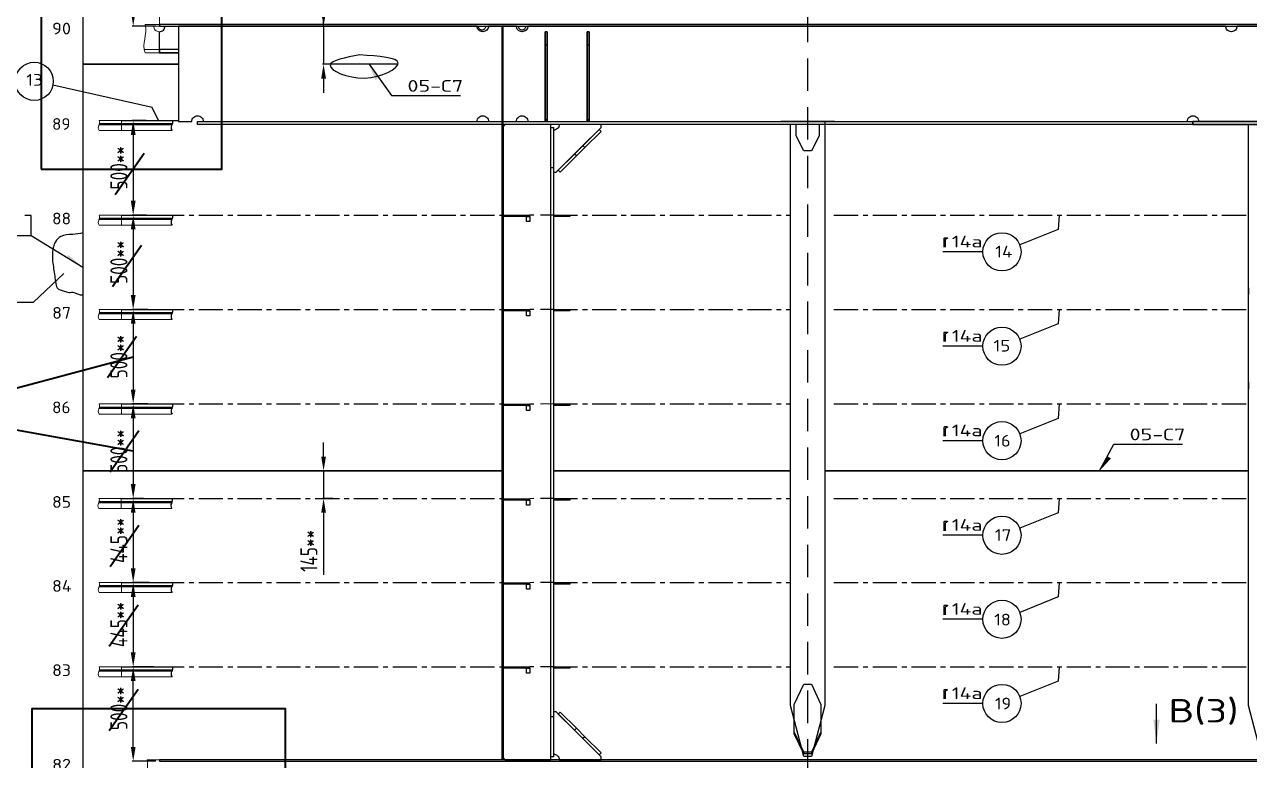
# Model space of a CAD drawing. Header units: millimetres. Extents: x -438477 to 631584, y 118817 to 676146.
# Drawn here: x 157070 to 163486, y 339631 to 343485 of the extents above; entities that cross this region are included whole.
import ezdxf
from ezdxf.enums import TextEntityAlignment as Align

# ---------------------------------------------------------------- set-up
doc = ezdxf.new("R2010")
doc.units = ezdxf.units.MM
for name, pattern in [('AVEVASOLID', [7.5, 7.5]), ('CENTERX2', [20.32, 12.7, -2.54, 2.54, -2.54]), ('DASHED', [2.546053, 1.697368, -0.848684])]:
    doc.linetypes.add(name, pattern=pattern)
doc.layers.get('Defpoints').update_dxf_attribs({"linetype": 'CONTINUOUS'})
for name, color, linetype in [('-1203', 7, 'CONTINUOUS'), ('20_1', 1, 'CONTINUOUS'), ('20_POZ', 4, 'CONTINUOUS'), ('20_TEXT', 1, 'CONTINUOUS')]:
    doc.layers.add(name, color=color, linetype=linetype)
doc.styles.add('SIMPLEX', font='simplex.shx', dxfattribs={"width": 0.7})
doc.linetypes.add('Шов_Монтажный', pattern='A,0.75,-0.0001,["/",Standard,S=1,R=0,X=0,Y=-0.5],0.75', length=1.5001)
doc.dimstyles.new('Lineyny', dxfattribs={"dimscale": 30, "dimtxt": 3, "dimasz": 2.5, "dimexe": 0.18, "dimexo": 0.625, "dimgap": 1, "dimtad": 1, "dimdec": 0, "dimlfac": -1, "dimzin": 0, "dimtxsty": 'SIMPLEX', "dimcen": 0, "dimdle": 0.38, "dimclrd": 2, "dimclre": 2, "dimclrt": 2, "dimadec": 0, "dimazin": 0, "dimtfac": 1, "dimtdec": 0, "dimtmove": 0, "dimatfit": 0, "dimfxl": 1, "dimtolj": 1, "dimtzin": 0, "dimlwd": -1, "dimarcsym": 0})

# ---------------------------------------------------------------- blocks, each defined once
blk = doc.blocks.new('*D6')
at = {"layer": '20_1', "color": 2, "lineweight": -2, "ltscale": 30, "transparency": 16777216}
for p, q in [((157357.6, 347028.2), (156027, 347028.2)), ((157357.6, 336727.2), (156027, 336727.2))]:
    blk.add_line(p, q, dxfattribs=at)
at = {"layer": '20_1', "color": 2, "ltscale": 30, "transparency": 16777216}
blk.add_line((156032.4, 346953.2), (156032.4, 336802.2), dxfattribs=at)
at = {"layer": '20_1', "color": 2, "ltscale": 25, "transparency": 16777216}
for points in [[(156044.9, 346953.2), (156019.9, 346953.2), (156032.4, 347028.2)], [(156019.9, 336802.2), (156044.9, 336802.2), (156032.4, 336727.2)]]:
    blk.add_solid(points, dxfattribs=at)
at = {"layer": 'Defpoints', "color": 0, "ltscale": 25, "transparency": 16777216}
for p in [(157376.4, 347028.2), (156032.4, 336727.2), (157376.4, 336727.2)]:
    blk.add_point(p, dxfattribs=at)
at = {"layer": '20_1', "color": 2, "ltscale": 25, "transparency": 16777216, "insert": (155955.5, 341877.7), "char_height": 90, "attachment_point": 5, "rotation": 90, "style": 'SIMPLEX'}
blk.add_mtext('\\A1;10300*', dxfattribs=at)
blk = doc.blocks.new('*D15')
at = {"layer": '20_1', "color": 2, "lineweight": -2, "ltscale": 30, "transparency": 16777216}
for p, q in [((157747.1, 340122.2), (157634, 340122.2)), ((157757.6, 339627.2), (157634, 339627.2))]:
    blk.add_line(p, q, dxfattribs=at)
at = {"layer": '20_1', "color": 2, "ltscale": 30, "transparency": 16777216}
blk.add_line((157639.4, 339702.2), (157639.4, 340047.2), dxfattribs=at)
at = {"layer": '20_1', "color": 2, "ltscale": 25, "transparency": 16777216}
for points in [[(157651.9, 340047.2), (157626.9, 340047.2), (157639.4, 340122.2)], [(157626.9, 339702.2), (157651.9, 339702.2), (157639.4, 339627.2)]]:
    blk.add_solid(points, dxfattribs=at)
at = {"layer": 'Defpoints', "color": 0, "ltscale": 25, "transparency": 16777216}
for p in [(157639.4, 340122.2), (157765.9, 340122.2), (157776.4, 339627.2)]:
    blk.add_point(p, dxfattribs=at)
at = {"layer": '20_1', "color": 2, "ltscale": 25, "transparency": 16777216, "insert": (157564.4, 339904), "char_height": 90, "attachment_point": 5, "rotation": 90, "style": 'SIMPLEX'}
blk.add_mtext('\\A1;500**', dxfattribs=at)
blk = doc.blocks.new('*D16')
at = {"layer": '20_1', "color": 2, "lineweight": -2, "ltscale": 30, "transparency": 16777216}
for p, q in [((157723.5, 340563.2), (157634, 340563.2)), ((157723.5, 340122.2), (157634, 340122.2))]:
    blk.add_line(p, q, dxfattribs=at)
at = {"layer": '20_1', "color": 2, "ltscale": 30, "transparency": 16777216}
blk.add_line((157639.4, 340488.2), (157639.4, 340197.2), dxfattribs=at)
at = {"layer": '20_1', "color": 2, "ltscale": 25, "transparency": 16777216}
for points in [[(157651.9, 340488.2), (157626.9, 340488.2), (157639.4, 340563.2)], [(157626.9, 340197.2), (157651.9, 340197.2), (157639.4, 340122.2)]]:
    blk.add_solid(points, dxfattribs=at)
at = {"layer": 'Defpoints', "color": 0, "ltscale": 25, "transparency": 16777216}
for p in [(157742.2, 340563.2), (157639.4, 340122.2), (157742.2, 340122.2)]:
    blk.add_point(p, dxfattribs=at)
at = {"layer": '20_1', "color": 2, "ltscale": 25, "transparency": 16777216, "insert": (157564.4, 340342.7), "char_height": 90, "attachment_point": 5, "rotation": 90, "style": 'SIMPLEX'}
blk.add_mtext('\\A1;445**', dxfattribs=at)
blk = doc.blocks.new('*D17')
at = {"layer": '20_1', "color": 2, "lineweight": -2, "ltscale": 30, "transparency": 16777216}
for p, q in [((157693.5, 341003.2), (157634, 341003.2)), ((157693.5, 340563.2), (157634, 340563.2))]:
    blk.add_line(p, q, dxfattribs=at)
at = {"layer": '20_1', "color": 2, "ltscale": 30, "transparency": 16777216}
blk.add_line((157639.4, 340928.2), (157639.4, 340638.2), dxfattribs=at)
at = {"layer": '20_1', "color": 2, "ltscale": 25, "transparency": 16777216}
for points in [[(157651.9, 340928.2), (157626.9, 340928.2), (157639.4, 341003.2)], [(157626.9, 340638.2), (157651.9, 340638.2), (157639.4, 340563.2)]]:
    blk.add_solid(points, dxfattribs=at)
at = {"layer": 'Defpoints', "color": 0, "ltscale": 25, "transparency": 16777216}
for p in [(157712.3, 341003.2), (157639.4, 340563.2), (157712.3, 340563.2)]:
    blk.add_point(p, dxfattribs=at)
at = {"layer": '20_1', "color": 2, "ltscale": 25, "transparency": 16777216, "insert": (157564.4, 340783.2), "char_height": 90, "attachment_point": 5, "rotation": 90, "style": 'SIMPLEX'}
blk.add_mtext('\\A1;445**', dxfattribs=at)
blk = doc.blocks.new('*D18')
at = {"layer": '20_1', "color": 2, "lineweight": -2, "ltscale": 30, "transparency": 16777216}
for p, q in [((157646.1, 341498.2), (157634, 341498.2)), ((157646.1, 341003.2), (157634, 341003.2))]:
    blk.add_line(p, q, dxfattribs=at)
at = {"layer": '20_1', "color": 2, "ltscale": 30, "transparency": 16777216}
blk.add_line((157639.4, 341423.2), (157639.4, 341078.2), dxfattribs=at)
at = {"layer": '20_1', "color": 2, "ltscale": 25, "transparency": 16777216}
for points in [[(157651.9, 341423.2), (157626.9, 341423.2), (157639.4, 341498.2)], [(157626.9, 341078.2), (157651.9, 341078.2), (157639.4, 341003.2)]]:
    blk.add_solid(points, dxfattribs=at)
at = {"layer": 'Defpoints', "color": 0, "ltscale": 25, "transparency": 16777216}
for p in [(157664.8, 341498.2), (157639.4, 341003.2), (157664.8, 341003.2)]:
    blk.add_point(p, dxfattribs=at)
at = {"layer": '20_1', "color": 2, "ltscale": 25, "transparency": 16777216, "insert": (157564.4, 341250.7), "char_height": 90, "attachment_point": 5, "rotation": 90, "style": 'SIMPLEX'}
blk.add_mtext('\\A1;500**', dxfattribs=at)
blk = doc.blocks.new('*D19')
at = {"layer": '20_1', "color": 2, "lineweight": -2, "ltscale": 30, "transparency": 16777216}
for p, q in [((157715.7, 341993.2), (157634, 341993.2)), ((157715.7, 341498.2), (157634, 341498.2))]:
    blk.add_line(p, q, dxfattribs=at)
at = {"layer": '20_1', "color": 2, "ltscale": 30, "transparency": 16777216}
blk.add_line((157639.4, 341918.2), (157639.4, 341573.2), dxfattribs=at)
at = {"layer": '20_1', "color": 2, "ltscale": 25, "transparency": 16777216}
for points in [[(157651.9, 341918.2), (157626.9, 341918.2), (157639.4, 341993.2)], [(157626.9, 341573.2), (157651.9, 341573.2), (157639.4, 341498.2)]]:
    blk.add_solid(points, dxfattribs=at)
at = {"layer": 'Defpoints', "color": 0, "ltscale": 25, "transparency": 16777216}
for p in [(157734.4, 341993.2), (157639.4, 341498.2), (157734.4, 341498.2)]:
    blk.add_point(p, dxfattribs=at)
at = {"layer": '20_1', "color": 2, "ltscale": 25, "transparency": 16777216, "insert": (157564.4, 341745.7), "char_height": 90, "attachment_point": 5, "rotation": 90, "style": 'SIMPLEX'}
blk.add_mtext('\\A1;500**', dxfattribs=at)
blk = doc.blocks.new('*D20')
at = {"layer": '20_1', "color": 2, "lineweight": -2, "ltscale": 30, "transparency": 16777216}
for p, q in [((157708.7, 342487.2), (157634, 342487.2)), ((157708.7, 341993.2), (157634, 341993.2))]:
    blk.add_line(p, q, dxfattribs=at)
at = {"layer": '20_1', "color": 2, "ltscale": 30, "transparency": 16777216}
blk.add_line((157639.4, 342412.2), (157639.4, 342068.2), dxfattribs=at)
at = {"layer": '20_1', "color": 2, "ltscale": 25, "transparency": 16777216}
for points in [[(157651.9, 342412.2), (157626.9, 342412.2), (157639.4, 342487.2)], [(157626.9, 342068.2), (157651.9, 342068.2), (157639.4, 341993.2)]]:
    blk.add_solid(points, dxfattribs=at)
at = {"layer": 'Defpoints', "color": 0, "ltscale": 25, "transparency": 16777216}
for p in [(157727.4, 342487.2), (157639.4, 341993.2), (157727.4, 341993.2)]:
    blk.add_point(p, dxfattribs=at)
at = {"layer": '20_1', "color": 2, "ltscale": 25, "transparency": 16777216, "insert": (157564.4, 342240.2), "char_height": 90, "attachment_point": 5, "rotation": 90, "style": 'SIMPLEX'}
blk.add_mtext('\\A1;500**', dxfattribs=at)
blk = doc.blocks.new('*D22')
at = {"layer": '20_1', "color": 2, "lineweight": -2, "ltscale": 30, "transparency": 16777216}
for p, q in [((157707.6, 342982.2), (157634, 342982.2)), ((157707.6, 342487.2), (157634, 342487.2))]:
    blk.add_line(p, q, dxfattribs=at)
at = {"layer": '20_1', "color": 2, "ltscale": 30, "transparency": 16777216}
blk.add_line((157639.4, 342907.2), (157639.4, 342562.2), dxfattribs=at)
at = {"layer": '20_1', "color": 2, "ltscale": 25, "transparency": 16777216}
for points in [[(157651.9, 342907.2), (157626.9, 342907.2), (157639.4, 342982.2)], [(157626.9, 342562.2), (157651.9, 342562.2), (157639.4, 342487.2)]]:
    blk.add_solid(points, dxfattribs=at)
at = {"layer": 'Defpoints', "color": 0, "ltscale": 25, "transparency": 16777216}
for p in [(157726.4, 342982.2), (157639.4, 342487.2), (157726.4, 342487.2)]:
    blk.add_point(p, dxfattribs=at)
at = {"layer": '20_1', "color": 2, "ltscale": 25, "transparency": 16777216, "insert": (157564.4, 342734.7), "char_height": 90, "attachment_point": 5, "rotation": 90, "style": 'SIMPLEX'}
blk.add_mtext('\\A1;500**', dxfattribs=at)
blk = doc.blocks.new('*D23')
at = {"layer": '20_1', "color": 2, "lineweight": -2, "ltscale": 30, "transparency": 16777216}
for p, q in [((157728.8, 343984.2), (157634, 343984.2)), ((157757.6, 343477.2), (157634, 343477.2))]:
    blk.add_line(p, q, dxfattribs=at)
at = {"layer": '20_1', "color": 2, "ltscale": 30, "transparency": 16777216}
blk.add_line((157639.4, 343552.2), (157639.4, 343909.2), dxfattribs=at)
at = {"layer": '20_1', "color": 2, "ltscale": 25, "transparency": 16777216}
for points in [[(157651.9, 343909.2), (157626.9, 343909.2), (157639.4, 343984.2)], [(157626.9, 343552.2), (157651.9, 343552.2), (157639.4, 343477.2)]]:
    blk.add_solid(points, dxfattribs=at)
at = {"layer": 'Defpoints', "color": 0, "ltscale": 25, "transparency": 16777216}
for p in [(157639.4, 343984.2), (157747.5, 343984.2), (157776.4, 343477.2)]:
    blk.add_point(p, dxfattribs=at)
at = {"layer": '20_1', "color": 2, "ltscale": 25, "transparency": 16777216, "insert": (157564.4, 343730.7), "char_height": 90, "attachment_point": 5, "rotation": 90, "style": 'SIMPLEX'}
blk.add_mtext('\\A1;510**', dxfattribs=at)
blk = doc.blocks.new('*D30')
at = {"layer": '20_1', "color": 2, "ltscale": 30, "transparency": 16777216}
for p, q in [((158636.6, 343477.2), (158636.6, 343885.7)), ((158636.6, 343552.2), (158636.6, 343627.2)), ((158636.6, 343477.2), (158636.6, 343277.2)), ((158636.6, 343202.2), (158636.6, 343127.2))]:
    blk.add_line(p, q, dxfattribs=at)
at = {"layer": '20_1', "color": 2, "lineweight": -2, "ltscale": 30, "transparency": 16777216}
for p, q in [((158683.7, 343477.2), (158631.2, 343477.2)), ((158683.7, 343277.2), (158631.2, 343277.2))]:
    blk.add_line(p, q, dxfattribs=at)
at = {"layer": '20_1', "color": 2, "ltscale": 25, "transparency": 16777216}
for points in [[(158624.1, 343552.2), (158649.1, 343552.2), (158636.6, 343477.2)], [(158649.1, 343202.2), (158624.1, 343202.2), (158636.6, 343277.2)]]:
    blk.add_solid(points, dxfattribs=at)
at = {"layer": 'Defpoints', "color": 0, "ltscale": 25, "transparency": 16777216}
for p in [(158702.5, 343477.2), (158636.6, 343277.2), (158702.5, 343277.2)]:
    blk.add_point(p, dxfattribs=at)
at = {"layer": '20_1', "color": 2, "ltscale": 25, "transparency": 16777216, "insert": (158558.1, 343756.4), "char_height": 90, "attachment_point": 5, "rotation": 90, "style": 'SIMPLEX'}
blk.add_mtext('\\A1;200**', dxfattribs=at)
blk = doc.blocks.new('*D31')
at = {"layer": '20_1', "color": 2, "ltscale": 30, "transparency": 16777216}
for p, q in [((158636.6, 341222.2), (158636.6, 341297.2)), ((158636.6, 341147.2), (158636.6, 341003.2)), ((158636.6, 340928.2), (158636.6, 340604.2))]:
    blk.add_line(p, q, dxfattribs=at)
at = {"layer": '20_1', "color": 2, "lineweight": -2, "ltscale": 30, "transparency": 16777216}
for p, q in [((158685.5, 341147.2), (158631.2, 341147.2)), ((158685.5, 341003.2), (158631.2, 341003.2))]:
    blk.add_line(p, q, dxfattribs=at)
at = {"layer": '20_1', "color": 2, "ltscale": 25, "transparency": 16777216}
for points in [[(158624.1, 341222.2), (158649.1, 341222.2), (158636.6, 341147.2)], [(158649.1, 340928.2), (158624.1, 340928.2), (158636.6, 341003.2)]]:
    blk.add_solid(points, dxfattribs=at)
at = {"layer": 'Defpoints', "color": 0, "ltscale": 25, "transparency": 16777216}
for p in [(158704.3, 341147.2), (158636.6, 341003.2), (158704.3, 341003.2)]:
    blk.add_point(p, dxfattribs=at)
at = {"layer": '20_1', "color": 2, "ltscale": 25, "transparency": 16777216, "insert": (158559.7, 340728.7), "char_height": 90, "attachment_point": 5, "rotation": 90, "style": 'SIMPLEX'}
blk.add_mtext('\\A1;145**', dxfattribs=at)

msp = doc.modelspace()

# ---------------------------------------------------------------- hatches: boundary and pattern name
at = {"layer": '20_1'}
for points in [[(158907.031, 343194.494), (158925.884, 343205.855), (158874.587, 343276.853)], [(157301.264, 342277.734), (157290.365, 342265.125), (157376.917, 342212.339)], [(162760.289, 341212.53), (162741.804, 341224.48), (162700.539, 341147.219)]]:
    msp.add_hatch(color=6, dxfattribs=at).paths.add_polyline_path(points)

# ---------------------------------------------------------------- linework, layer by layer
at = {"layer": '-1203', "color": 12, "linetype": 'AVEVASOLID', "lineweight": 0}
for p, q in [((157844.103, 342966.09), (157577.622, 342966.09)), ((157842.793, 342962.062), (157577.622, 342962.062)), ((157844.103, 342471.065), (157577.622, 342471.065)), ((157842.793, 342467.037), (157577.622, 342467.037)), ((157844.103, 341977.065), (157577.622, 341977.065)), ((157842.793, 341973.037), (157577.622, 341973.037)), ((157844.103, 341482.067), (157577.622, 341482.067)), ((157842.793, 341478.038), (157577.622, 341478.038)), ((157842.838, 340987.066), (157576.357, 340987.066)), ((157841.528, 340983.037), (157576.357, 340983.037)), ((157844.103, 340547.066), (157577.622, 340547.066)), ((157842.793, 340543.038), (157577.622, 340543.038)), ((157844.103, 340106.066), (157577.622, 340106.066)), ((157842.793, 340102.038), (157577.622, 340102.038))]:
    msp.add_line(p, q, dxfattribs=at)
for points in [[(157577.622, 342982.24), (157577.622, 342929.408), (157842.853, 342929.408)], [(157577.622, 342966.09), (157577.622, 342959.162), (157841.703, 342959.162)], [(157577.622, 342962.062), (157577.622, 342966.09), (157844.103, 342966.09)], [(157577.622, 342487.215), (157577.622, 342434.383), (157842.853, 342434.383)], [(157577.622, 342471.065), (157577.622, 342464.138), (157841.703, 342464.138)], [(157577.622, 342467.037), (157577.622, 342471.065), (157844.103, 342471.065)], [(157577.622, 341993.215), (157577.622, 341940.383), (157842.853, 341940.383)], [(157577.622, 341977.065), (157577.622, 341970.137), (157841.703, 341970.137)], [(157577.622, 341973.037), (157577.622, 341977.065), (157844.103, 341977.065)], [(157577.622, 341498.217), (157577.622, 341445.385), (157842.853, 341445.385)], [(157577.622, 341482.067), (157577.622, 341475.139), (157841.703, 341475.139)], [(157577.622, 341478.038), (157577.622, 341482.067), (157844.103, 341482.067)], [(157576.357, 341003.215), (157576.357, 340950.383), (157841.588, 340950.383)], [(157576.357, 340987.066), (157576.357, 340980.138), (157840.438, 340980.138)], [(157576.357, 340983.037), (157576.357, 340987.066), (157842.838, 340987.066)], [(157577.622, 340563.216), (157577.622, 340510.384), (157842.853, 340510.384)], [(157577.622, 340547.066), (157577.622, 340540.139), (157841.703, 340540.139)], [(157577.622, 340543.038), (157577.622, 340547.066), (157844.103, 340547.066)], [(157577.622, 340122.216), (157577.622, 340069.384), (157842.853, 340069.384)], [(157577.622, 340106.066), (157577.622, 340099.138), (157841.703, 340099.138)], [(157577.622, 340102.038), (157577.622, 340106.066), (157844.103, 340106.066)]]:
    msp.add_lwpolyline(points, dxfattribs=at)
at = {"layer": '20_1', "color": 0, "linetype": 'DASHED', "ltscale": 100}
msp.add_line((161171.355, 346362.377), (161171.355, 336560.47), dxfattribs=at)
at = {"layer": '20_1', "color": 6, "linetype": 'Шов_Монтажный', "ltscale": 100}
for p, q in [((157376.357, 345246.221), (157376.357, 343277.221)), ((157376.357, 343277.221), (157376.357, 341147.219)), ((157376.357, 341147.219), (157376.357, 338932.22))]:
    msp.add_line(p, q, dxfattribs=at)
at = {"layer": '20_1', "color": 252, "lineweight": 0, "ltscale": 30}
for p, q in [((157776.369, 343485.22), (157701.666, 343484.967)), ((157776.369, 343477.221), (157701.893, 343477.221)), ((157776.369, 339635.22), (157711.824, 339635.22))]:
    msp.add_line(p, q, dxfattribs=at)
at = {"layer": '20_1', "color": 92, "linetype": 'AVEVASOLID', "lineweight": 0}
for p, q in [((157776.357, 343485.22), (157776.357, 343477.221)), ((157376.357, 343278.948), (157376.357, 343277.221)), ((163190.358, 342977.221), (163190.358, 342961.221)), ((163240.358, 342977.221), (163190.358, 342977.221)), ((163190.358, 342961.221), (163240.358, 342961.221)), ((163274.77, 342977.221), (163240.358, 342977.221)), ((163240.358, 342961.221), (163274.77, 342961.221)), ((163308.339, 342977.221), (163274.77, 342977.221)), ((163274.77, 342961.221), (163308.339, 342961.221)), ((163340.236, 342977.221), (163308.339, 342977.221)), ((163308.339, 342961.221), (163340.236, 342961.221)), ((163369.667, 342977.221), (163340.236, 342977.221)), ((163340.236, 342961.221), (163369.667, 342961.221)), ((163395.919, 342977.221), (163369.667, 342977.221)), ((163369.667, 342961.221), (163395.919, 342961.221)), ((163418.343, 342977.221), (163395.919, 342977.221)), ((163395.919, 342961.221), (163418.343, 342961.221)), ((163436.373, 342977.221), (163418.343, 342977.221)), ((163418.343, 342961.221), (163436.373, 342961.221)), ((163449.593, 342977.221), (163436.373, 342977.221)), ((163436.373, 342961.221), (163449.593, 342961.221)), ((163457.65, 342977.221), (163449.593, 342977.221)), ((163449.593, 342961.221), (163457.65, 342961.221)), ((163460.354, 342977.221), (163457.65, 342977.221)), ((163457.65, 342961.221), (163460.354, 342961.221)), ((163680.355, 342977.221), (163460.354, 342977.221)), ((163460.354, 342961.221), (163680.355, 342961.221)), ((157376.357, 341148.95), (157376.357, 341147.219)), ((159566.353, 339635.22), (159576.357, 339635.22)), ((159566.353, 339635.22), (159576.357, 339635.22)), ((159570.357, 339635.22), (159576.357, 339635.22))]:
    msp.add_line(p, q, dxfattribs=at)
at = {"layer": '20_1', "color": 0, "linetype": 'AVEVASOLID'}
for p, q in [((157776.357, 343477.221), (163391.347, 343477.221)), ((159570.357, 343477.221), (159570.357, 339635.22)), ((159570.357, 343477.221), (159570.357, 342979.22)), ((159570.357, 343476.22), (159570.357, 342979.22)), ((159570.357, 343466.22), (159570.357, 342988.22)), ((159576.357, 339635.22), (159576.357, 343477.221)), ((159576.357, 339635.22), (159576.357, 343477.221)), ((159576.357, 342979.22), (159576.357, 343477.221)), ((159576.357, 339635.22), (159576.357, 343477.221)), ((159576.357, 342979.22), (159576.357, 343476.22)), ((159576.357, 342988.22), (159576.357, 343466.22)), ((159808.37, 343447.219), (159796.37, 343447.219)), ((159796.37, 343447.219), (159796.37, 342987.222)), ((159796.37, 343447.219), (159808.37, 343447.219)), ((159796.37, 343378.222), (159796.37, 343447.219)), ((159808.37, 342987.222), (159808.37, 343447.219)), ((159808.37, 343447.219), (159808.37, 343378.222)), ((160028.359, 343447.219), (160016.353, 343447.219)), ((160016.353, 343447.219), (160016.353, 342987.222)), ((160016.353, 343447.219), (160028.359, 343447.219)), ((160016.353, 343378.222), (160016.353, 343447.219)), ((160028.359, 342987.222), (160028.359, 343447.219)), ((160028.359, 343447.219), (160028.359, 343378.222)), ((159796.37, 343378.222), (159808.37, 343378.222)), ((159796.37, 342977.221), (159796.37, 343378.222)), ((159808.37, 343378.222), (159808.37, 342977.221)), ((160016.353, 343378.222), (160028.359, 343378.222)), ((160016.353, 342977.221), (160016.353, 343378.222)), ((160028.359, 343378.222), (160028.359, 342977.221)), ((159796.37, 342987.222), (159808.37, 342987.222)), ((159796.37, 342987.222), (159796.37, 342977.221)), ((159808.37, 342977.221), (159808.37, 342987.222)), ((160016.353, 342987.222), (160028.359, 342987.222)), ((160016.353, 342987.222), (160016.353, 342977.221)), ((160028.359, 342977.221), (160028.359, 342987.222)), ((159576.357, 342486.057), (159716.353, 342486.057)), ((159716.353, 342479.057), (159576.357, 342479.057)), ((159576.357, 341992.057), (159716.353, 341992.057)), ((159716.353, 341985.056), (159576.357, 341985.056)), ((159576.357, 341497.059), (159716.353, 341497.059)), ((159716.353, 341490.058), (159576.357, 341490.058)), ((159576.357, 341002.058), (159716.353, 341002.058)), ((159716.353, 340995.057), (159576.357, 340995.057)), ((159576.357, 340562.058), (159716.353, 340562.058)), ((159716.353, 340555.058), (159576.357, 340555.058)), ((159576.357, 340121.058), (159716.353, 340121.058)), ((159716.353, 340114.057), (159576.357, 340114.057)), ((157776.369, 339635.22), (157776.369, 339627.221)), ((163366.353, 339635.22), (157776.369, 339635.22))]:
    msp.add_line(p, q, dxfattribs=at)
at = {"layer": '20_1', "color": 6, "linetype": 'AVEVASOLID'}
for p, q in [((157876.345, 343277.221), (157376.357, 343277.221)), ((157376.357, 343277.221), (157876.345, 343277.221)), ((159026.144, 343277.221), (158671.579, 343277.221)), ((157376.357, 341147.219), (159570.357, 341147.219)), ((159570.357, 341147.219), (157376.357, 341147.219)), ((159840.358, 341147.219), (161081.356, 341147.219)), ((161081.356, 341147.219), (159840.358, 341147.219)), ((163481.356, 341147.219), (161261.354, 341147.219)), ((161261.354, 341147.219), (163481.356, 341147.219))]:
    msp.add_line(p, q, dxfattribs=at)
at = {"layer": '20_1', "color": 6}
for p, q in [((158874.587, 343276.853), (158993.119, 343112.797)), ((158993.119, 343112.797), (159353.566, 343112.797)), ((157105.735, 342377.849), (156894.864, 342377.849)), ((157376.35, 342212.419), (157105.735, 342377.849)), ((162700.539, 341147.219), (162775.557, 341287.676)), ((162775.557, 341287.676), (163136.004, 341287.676))]:
    msp.add_line(p, q, dxfattribs=at)
at = {"layer": '20_1', "color": 252, "linetype": 'AVEVASOLID', "lineweight": 0}
for p, q in [((157461.072, 342962.062), (157577.622, 342962.062)), ((157462.382, 342966.09), (157577.622, 342966.09)), ((157461.072, 342467.037), (157577.622, 342467.037)), ((157462.382, 342471.065), (157577.622, 342471.065)), ((157461.072, 341973.037), (157577.622, 341973.037)), ((157462.382, 341977.065), (157577.622, 341977.065)), ((157461.072, 341478.038), (157577.622, 341478.038)), ((157462.382, 341482.067), (157577.622, 341482.067)), ((157459.807, 340983.037), (157576.357, 340983.037)), ((157461.117, 340987.066), (157576.357, 340987.066)), ((157461.072, 340543.038), (157577.622, 340543.038)), ((157462.382, 340547.066), (157577.622, 340547.066)), ((157461.072, 340102.038), (157577.622, 340102.038)), ((157462.382, 340106.066), (157577.622, 340106.066))]:
    msp.add_line(p, q, dxfattribs=at)
at = {"layer": '20_1', "color": 252, "lineweight": 0, "ltscale": 25}
for p, q in [((157577.622, 342982.24), (157461.132, 342982.24)), ((157577.622, 342487.215), (157461.132, 342487.215)), ((157577.622, 341993.215), (157461.132, 341993.215)), ((157577.622, 341498.217), (157461.132, 341498.217)), ((157576.357, 341003.215), (157459.867, 341003.215)), ((157577.622, 340563.216), (157461.132, 340563.216)), ((157577.622, 340122.216), (157461.132, 340122.216))]:
    msp.add_line(p, q, dxfattribs=at)
at = {"layer": '20_1', "color": 3, "linetype": 'CENTERX2', "ltscale": 10}
for p, q in [((157576.357, 342982.24), (157876.345, 342982.24)), ((157576.357, 342487.215), (159570.357, 342487.215)), ((159840.358, 342487.215), (161081.356, 342487.215)), ((161309.688, 342487.215), (163481.356, 342487.215)), ((157576.357, 341993.215), (159570.357, 341993.215)), ((159840.358, 341993.215), (161081.356, 341993.215)), ((161309.688, 341993.215), (163481.356, 341993.215)), ((157576.357, 341498.217), (159570.357, 341498.217)), ((159840.358, 341498.217), (161081.356, 341498.217)), ((161309.688, 341498.217), (163481.356, 341498.217)), ((157576.357, 341003.215), (159570.357, 341003.215)), ((159840.358, 341003.215), (161081.356, 341003.215)), ((161309.688, 341003.215), (163481.356, 341003.215)), ((157576.357, 340563.216), (159570.357, 340563.216)), ((159840.358, 340563.216), (161081.356, 340563.216)), ((161309.688, 340563.216), (163481.356, 340563.216)), ((157576.357, 340122.216), (159570.357, 340122.216)), ((159840.358, 340122.216), (161081.356, 340122.216)), ((161309.688, 340122.216), (163481.356, 340122.216))]:
    msp.add_line(p, q, dxfattribs=at)
at = {"layer": '20_1', "ltscale": 25}
for p, q in [((157577.622, 342982.24), (157842.853, 342982.24)), ((157577.622, 342487.215), (157842.853, 342487.215)), ((157577.622, 341993.215), (157842.853, 341993.215)), ((157577.622, 341498.217), (157842.853, 341498.217)), ((157576.357, 341003.215), (157841.588, 341003.215)), ((157577.622, 340563.216), (157842.853, 340563.216)), ((157577.622, 340122.216), (157842.853, 340122.216))]:
    msp.add_line(p, q, dxfattribs=at)
at = {"layer": '20_1', "color": 12, "linetype": 'AVEVASOLID'}
for p, q in [((159796.37, 342977.221), (159808.37, 342977.221)), ((159808.37, 342977.221), (159796.37, 342977.221)), ((160016.353, 342977.221), (160028.359, 342977.221)), ((160028.359, 342977.221), (160016.353, 342977.221)), ((161312.355, 342977.239), (161032.357, 342977.239)), ((161081.356, 339919.229), (161081.356, 342961.221)), ((161112.355, 342902.123), (161112.355, 342961.221)), ((163481.356, 339919.229), (163481.356, 342961.221)), ((159826.357, 342946.221), (159840.358, 342946.221)), ((159994.893, 342850.762), (160079.75, 342935.613)), ((160089.65, 342925.714), (160004.793, 342840.862)), ((160079.75, 342935.613), (160089.65, 342925.714)), ((159950.82, 342806.68), (159994.893, 342850.762)), ((160004.793, 342840.862), (159960.714, 342796.78)), ((159994.893, 342850.762), (160004.793, 342840.862)), ((159865.963, 342721.829), (159950.82, 342806.68)), ((159960.714, 342796.78), (159875.863, 342711.929)), ((159960.714, 342796.78), (159950.82, 342806.68)), ((159826.357, 342736.221), (159840.358, 342736.221)), ((159826.357, 339860.22), (159826.357, 342736.221)), ((159840.358, 342736.221), (159840.358, 339860.22)), ((159875.863, 342711.929), (159865.963, 342721.829)), ((159576.357, 342479.057), (159576.357, 342486.057)), ((163481.356, 342105.557), (163481.356, 342070.712)), ((159576.357, 341985.056), (159576.357, 341992.057)), ((163481.356, 341610.559), (163481.356, 341575.714)), ((159576.357, 341490.058), (159576.357, 341497.059)), ((159576.357, 340995.057), (159576.357, 341002.058)), ((159576.357, 340555.058), (159576.357, 340562.058)), ((159576.357, 340114.057), (159576.357, 340121.058)), ((159865.963, 339874.612), (159875.863, 339884.515)), ((159950.82, 339789.761), (159865.963, 339874.612)), ((159875.863, 339884.515), (159960.714, 339799.661)), ((159840.358, 339860.22), (159826.357, 339860.22)), ((159950.82, 339789.761), (159960.714, 339799.661)), ((159994.893, 339745.678), (159950.82, 339789.761)), ((159960.714, 339799.661), (160004.793, 339755.581)), ((160004.793, 339755.581), (159994.893, 339745.678)), ((160079.75, 339660.827), (159994.893, 339745.678)), ((160004.793, 339755.581), (160089.65, 339670.727)), ((160089.65, 339670.727), (160079.75, 339660.827)), ((161151.357, 339674.725), (161151.357, 339665.566)), ((161191.353, 339665.566), (161151.357, 339665.566)), ((161191.353, 339674.725), (161191.353, 339665.566))]:
    msp.add_line(p, q, dxfattribs=at)
at = {"layer": '20_1', "linetype": 'AVEVASOLID'}
for p, q in [((159826.357, 342736.221), (159826.357, 342946.221)), ((159840.358, 342946.221), (159840.358, 342736.221)), ((159840.358, 342487.215), (159926.357, 342487.215)), ((159926.357, 342479.216), (159840.358, 342479.216)), ((159926.357, 342487.215), (159926.357, 342479.216)), ((159840.358, 341993.215), (159926.357, 341993.215)), ((159926.357, 341993.215), (159926.357, 341985.216)), ((159926.357, 341985.216), (159840.358, 341985.216)), ((159840.358, 341498.217), (159926.357, 341498.217)), ((159926.357, 341490.218), (159840.358, 341490.218)), ((159926.357, 341498.217), (159926.357, 341490.218)), ((159840.358, 341003.215), (159926.357, 341003.215)), ((159926.357, 340995.217), (159840.358, 340995.217)), ((159926.357, 341003.215), (159926.357, 340995.217)), ((159840.358, 340563.216), (159926.357, 340563.216)), ((159926.357, 340555.217), (159840.358, 340555.217)), ((159926.357, 340563.216), (159926.357, 340555.217)), ((159840.358, 340122.216), (159926.357, 340122.216)), ((159926.357, 340114.217), (159840.358, 340114.217)), ((159926.357, 340122.216), (159926.357, 340114.217)), ((159826.357, 339650.219), (159826.357, 339860.22)), ((159840.358, 339860.22), (159840.358, 339650.219)), ((159840.358, 339650.219), (159826.357, 339650.219))]:
    msp.add_line(p, q, dxfattribs=at)
at = {"layer": '20_1', "linetype": 'DASHED', "ltscale": 40}
for p, q in [((159840.358, 342487.215), (159716.353, 342486.217)), ((159840.358, 341993.215), (159716.353, 341992.217)), ((159840.358, 341498.217), (159716.353, 341497.219)), ((159840.358, 341003.215), (159716.353, 341002.218)), ((159840.358, 340563.216), (159716.353, 340562.218)), ((159840.358, 340122.216), (159716.353, 340121.218))]:
    msp.add_line(p, q, dxfattribs=at)
at = {"layer": '20_1', "color": 0, "ltscale": 30}
for p, q in [((159716.353, 342479.057), (159716.353, 342486.057)), ((159716.353, 341985.056), (159716.353, 341992.057)), ((159716.353, 341490.058), (159716.353, 341497.059)), ((159716.353, 340995.057), (159716.353, 341002.058)), ((159716.353, 340555.058), (159716.353, 340562.058)), ((159716.353, 340114.057), (159716.353, 340121.058))]:
    msp.add_line(p, q, dxfattribs=at)
at = {"layer": '20_1', "lineweight": -2}
msp.add_line((157116.664, 342031.963), (157275.234, 342181.728), dxfattribs=at)
at = {"layer": '20_1', "color": 30, "lineweight": 40, "ltscale": 25}
for points in [[(157157.819, 342727.415), (158103.334, 342727.415), (158103.334, 343753.103), (157157.819, 343753.103)], [(157109.187, 338841.496), (158436.534, 338841.496), (158436.534, 339902.474), (157109.187, 339902.474)]]:
    msp.add_lwpolyline(points, close=True, dxfattribs=at)
at = {"layer": '20_1', "color": 252, "linetype": 'AVEVASOLID', "lineweight": 0}
msp.add_lwpolyline([(157701.666, 343337.222), (157776.357, 343337.222), (157776.357, 343447.219, -0.19888391), (157755.141, 343456.008, -0.19892856), (157746.358, 343477.221)], format="xyb", dxfattribs=at)
msp.add_lwpolyline([(157701.666, 343337.222), (157776.357, 343337.222), (157776.357, 343447.219, -0.19888391), (157755.141, 343456.008, -0.19892856), (157746.358, 343477.221)], format="xyb", dxfattribs=at)
msp.add_lwpolyline([(157701.666, 343337.222), (157776.357, 343337.222), (157776.357, 343447.219, -0.19888391), (157755.141, 343456.008, -0.19892856), (157746.358, 343477.221)], format="xyb", dxfattribs=at)
msp.add_lwpolyline([(157701.666, 343337.222), (157776.357, 343337.222), (157776.357, 343447.219, -0.19888391), (157755.141, 343456.008, -0.19892856), (157746.358, 343477.221)], format="xyb", dxfattribs=at)
at = {"layer": '20_1', "color": 0, "linetype": 'AVEVASOLID'}
for points in [[(157776.357, 343477.221), (168976.357, 343477.221), (168976.357, 343485.22), (157776.357, 343485.22), (157776.357, 343477.221)], [(159716.353, 342479.057), (159716.353, 342453.056), (159699.685, 342453.056), (159699.685, 342479.057), (159716.353, 342479.057)], [(159716.353, 341985.056), (159716.353, 341959.055), (159699.685, 341959.055), (159699.685, 341985.056), (159716.353, 341985.056)], [(159716.353, 341490.058), (159716.353, 341464.057), (159699.685, 341464.057), (159699.685, 341490.058), (159716.353, 341490.058)], [(159716.353, 340995.057), (159716.353, 340969.056), (159699.685, 340969.056), (159699.685, 340995.057), (159716.353, 340995.057)], [(159716.353, 340555.058), (159716.353, 340529.057), (159699.685, 340529.057), (159699.685, 340555.058), (159716.353, 340555.058)], [(159716.353, 340114.057), (159716.353, 340088.056), (159699.685, 340088.056), (159699.685, 340114.057), (159716.353, 340114.057)], [(157776.369, 339627.221), (168976.357, 339627.221), (168976.357, 339635.22), (157776.369, 339635.22), (157776.369, 339627.221)]]:
    msp.add_lwpolyline(points, dxfattribs=at)
at = {"layer": '20_1', "linetype": 'AVEVASOLID'}
for points in [[(157876.345, 343337.222), (157776.357, 343337.222), (157776.357, 343447.219, 0.19888391), (157797.573, 343456.008, 0.19892856), (157806.356, 343477.221)], [(157876.345, 343337.222), (157776.357, 343337.222), (157776.357, 343447.219, 0.19888391), (157797.573, 343456.008, 0.19892856), (157806.356, 343477.221)], [(157876.345, 343337.222), (157776.357, 343337.222), (157776.357, 343447.219, 0.19888391), (157797.573, 343456.008, 0.19892856), (157806.356, 343477.221)], [(157876.345, 343337.222), (157776.357, 343337.222), (157776.357, 343447.219, 0.19888391), (157797.573, 343456.008, 0.19892856), (157806.356, 343477.221)], [(157806.356, 343477.221), (159446.358, 343477.221, 0.19890833), (159452.218, 343463.079, 0.19898161), (159466.353, 343457.22, 0.19890833), (159480.495, 343463.079, 0.19890833), (159486.354, 343477.221), (159656.356, 343477.221, 0.19890833), (159662.215, 343463.079, 0.19890833), (159676.357, 343457.22, 0.19890833), (159690.499, 343463.079, 0.19890833), (159696.358, 343477.221), (168946.358, 343477.221, 0.19892856), (168955.141, 343456.008, 0.19888391), (168976.357, 343447.219), (168976.357, 343337.222), (168876.369, 343337.222)], [(163731.319, 343477.221), (163421.315, 343477.221, -0.19892856), (163412.532, 343456.008, -0.19888391), (163391.317, 343447.219, -0.19888391), (163370.101, 343456.008, -0.19892856), (163361.318, 343477.221), (159706.356, 343477.221, -0.19892856), (159697.573, 343456.008, -0.19888391), (159676.357, 343447.219, -0.19888391), (159655.141, 343456.008, -0.19892856), (159646.358, 343477.221), (159500.344, 343477.221, -0.19892856), (159491.561, 343456.008, -0.19888391), (159470.345, 343447.219, -0.19888391), (159449.129, 343456.008, -0.19892856), (159440.346, 343477.221), (157876.345, 343477.221), (157876.345, 342977.221), (157946.334, 342977.221, -0.19890833), (157955.123, 342998.434, -0.19889402), (157976.339, 343007.22, -0.19894287), (157997.548, 342998.434, -0.19890833), (158006.337, 342977.221), (159440.346, 342977.221, -0.19892856), (159449.129, 342998.434, -0.19889402), (159470.345, 343007.22, -0.19889402), (159491.561, 342998.434, -0.19892856), (159500.344, 342977.221), (159646.358, 342977.221, -0.19892856), (159655.141, 342998.434, -0.19889402), (159676.357, 343007.22, -0.19889402), (159697.573, 342998.434, -0.19892856), (159706.356, 342977.221), (163160.341, 342977.221, -0.19890833), (163169.13, 342998.434, -0.19889402), (163190.346, 343007.22, -0.19889402), (163211.562, 342998.434, -0.19892856), (163220.345, 342977.221), (163920.357, 342977.221, -0.19892856)], [(160090.358, 342961.221), (159870.357, 342961.221, -0.19890833), (159861.568, 342940.008, -0.19894287), (159840.358, 342931.222), (159840.358, 342711.221), (159855.355, 342711.221), (160090.358, 342946.221), (160090.358, 342961.221)], [(159840.358, 339885.22), (159840.358, 339665.222, -0.19893275), (159861.568, 339656.433, -0.19890833), (159870.357, 339635.22), (160090.358, 339635.22), (160090.358, 339650.219), (159855.355, 339885.22), (159840.358, 339885.22)]]:
    msp.add_lwpolyline(points, format="xyb", dxfattribs=at)
at = {"layer": '20_1', "color": 12, "linetype": 'AVEVASOLID'}
msp.add_lwpolyline([(157806.356, 343477.221), (159446.358, 343477.221, 0.19890833), (159452.218, 343463.079, 0.19898161), (159466.353, 343457.22, 0.19890833), (159480.495, 343463.079, 0.19890833), (159486.354, 343477.221), (159656.356, 343477.221, 0.19890833), (159662.215, 343463.079, 0.19890833), (159676.357, 343457.22, 0.19890833), (159690.499, 343463.079, 0.19890833), (159696.358, 343477.221), (168946.358, 343477.221, 0.19892856), (168955.141, 343456.008, 0.19888391), (168976.357, 343447.219), (168976.357, 343337.222), (168876.369, 343337.222)], format="xyb", dxfattribs=at)
msp.add_lwpolyline([(157806.356, 343477.221), (159446.358, 343477.221, 0.19890833), (159452.218, 343463.079, 0.19898161), (159466.353, 343457.22, 0.19890833), (159480.495, 343463.079, 0.19890833), (159486.354, 343477.221), (159656.356, 343477.221, 0.19890833), (159662.215, 343463.079, 0.19890833), (159676.357, 343457.22, 0.19890833), (159690.499, 343463.079, 0.19890833), (159696.358, 343477.221), (168946.358, 343477.221, 0.19892856), (168955.141, 343456.008, 0.19888391), (168976.357, 343447.219), (168976.357, 343337.222), (168876.369, 343337.222)], format="xyb", dxfattribs=at)
msp.add_lwpolyline([(157806.356, 343477.221), (159446.358, 343477.221, 0.19890833), (159452.218, 343463.079, 0.19898161), (159466.353, 343457.22, 0.19890833), (159480.495, 343463.079, 0.19890833), (159486.354, 343477.221), (159656.356, 343477.221, 0.19890833), (159662.215, 343463.079, 0.19890833), (159676.357, 343457.22, 0.19890833), (159690.499, 343463.079, 0.19890833), (159696.358, 343477.221), (168946.358, 343477.221, 0.19892856), (168955.141, 343456.008, 0.19888391), (168976.357, 343447.219), (168976.357, 343337.222), (168876.369, 343337.222)], format="xyb", dxfattribs=at)
at = {"layer": '20_1', "color": 252, "linetype": 'AVEVASOLID', "lineweight": 0}
for points in [[(157697.122, 343353.893), (157776.357, 343353.893), (157776.357, 343337.222)], [(157697.122, 343353.893), (157776.357, 343353.893), (157776.357, 343337.222)], [(157697.122, 343353.893), (157776.357, 343353.893), (157776.357, 343337.222)], [(157697.122, 343353.893), (157776.357, 343353.893), (157776.357, 343337.222)], [(157776.357, 343337.222), (157701.666, 343337.222)], [(157776.357, 343337.222), (157701.666, 343337.222)], [(157776.357, 343337.222), (157701.666, 343337.222)], [(157776.357, 343337.222), (157701.666, 343337.222)], [(157577.622, 342966.09), (157577.622, 342959.162), (157459.982, 342959.162)], [(157577.622, 342982.24), (157577.622, 342929.408), (157461.132, 342929.408)], [(157577.622, 342962.062), (157577.622, 342966.09), (157462.382, 342966.09)], [(157577.622, 342471.065), (157577.622, 342464.138), (157459.982, 342464.138)], [(157577.622, 342487.215), (157577.622, 342434.383), (157461.132, 342434.383)], [(157577.622, 342467.037), (157577.622, 342471.065), (157462.382, 342471.065)], [(157577.622, 341993.215), (157577.622, 341940.383), (157461.132, 341940.383)], [(157577.622, 341977.065), (157577.622, 341970.137), (157459.982, 341970.137)], [(157577.622, 341973.037), (157577.622, 341977.065), (157462.382, 341977.065)], [(157577.622, 341482.067), (157577.622, 341475.139), (157459.982, 341475.139)], [(157577.622, 341498.217), (157577.622, 341445.385), (157461.132, 341445.385)], [(157577.622, 341478.038), (157577.622, 341482.067), (157462.382, 341482.067)], [(157576.357, 340987.066), (157576.357, 340980.138), (157458.717, 340980.138)], [(157576.357, 341003.215), (157576.357, 340950.383), (157459.867, 340950.383)], [(157576.357, 340983.037), (157576.357, 340987.066), (157461.117, 340987.066)], [(157577.622, 340547.066), (157577.622, 340540.139), (157459.982, 340540.139)], [(157577.622, 340563.216), (157577.622, 340510.384), (157461.132, 340510.384)], [(157577.622, 340543.038), (157577.622, 340547.066), (157462.382, 340547.066)], [(157577.622, 340106.066), (157577.622, 340099.138), (157459.982, 340099.138)], [(157577.622, 340122.216), (157577.622, 340069.384), (157461.132, 340069.384)], [(157577.622, 340102.038), (157577.622, 340106.066), (157462.382, 340106.066)]]:
    msp.add_lwpolyline(points, dxfattribs=at)
at = {"layer": '20_1', "linetype": 'AVEVASOLID'}
for points in [[(157876.345, 343353.893), (157776.357, 343353.893), (157776.357, 343337.222)], [(157876.345, 343353.893), (157776.357, 343353.893), (157776.357, 343337.222)], [(157876.345, 343353.893), (157776.357, 343353.893), (157776.357, 343337.222)], [(157876.345, 343353.893), (157776.357, 343353.893), (157776.357, 343337.222)], [(157776.357, 343337.222), (157876.345, 343337.222)], [(157776.357, 343337.222), (157876.345, 343337.222)], [(157776.357, 343337.222), (157876.345, 343337.222)], [(157776.357, 343337.222), (157876.345, 343337.222)], [(157976.339, 342977.221), (163190.358, 342977.221), (163190.358, 342961.221), (157976.339, 342961.221), (157976.339, 342977.221)], [(159576.357, 342951.22), (159576.357, 339645.22), (159586.354, 339635.22), (159826.357, 339635.22), (159826.357, 342961.221), (159586.354, 342961.221), (159576.357, 342951.22)], [(163190.358, 342977.221), (163950.356, 342977.221), (163950.356, 342961.221), (163190.358, 342961.221), (163190.358, 342977.221)]]:
    msp.add_lwpolyline(points, dxfattribs=at)
at = {"layer": '20_1', "color": 4, "ltscale": 20}
for points in [[(157771.971, 342982.24), (157738.906, 343051.19), (157219.091, 343167.806)], [(162489.757, 342487.215), (162485.061, 342411.619), (162282.929, 342330.916)], [(162489.757, 341993.215), (162485.061, 341917.618), (162282.929, 341836.916)], [(162489.757, 341498.217), (162485.061, 341422.62), (162282.929, 341341.918)], [(162489.757, 341003.215), (162485.061, 340927.619), (162282.929, 340846.916)], [(162489.757, 340563.216), (162485.061, 340487.62), (162282.929, 340406.917)], [(162489.757, 340122.216), (162485.061, 340046.619), (162282.929, 339965.917)]]:
    msp.add_lwpolyline(points, dxfattribs=at)
at = {"layer": '20_1', "color": 12, "linetype": 'AVEVASOLID'}
for points in [[(161261.354, 342977.221), (161261.354, 339919.229), (161191.353, 339652.047), (161151.357, 339652.047), (161081.356, 339919.229)], [(161232.357, 342961.221), (161232.357, 342902.123), (161192.354, 342823.626), (161152.358, 342823.626), (161112.355, 342902.123)], [(163661.354, 342961.221), (163661.354, 339919.229), (163591.353, 339652.047), (163551.357, 339652.047), (163481.356, 339919.229)], [(161101.357, 339780.612), (161101.357, 339924.807), (161151.357, 340030.697), (161191.353, 340030.697), (161241.353, 339924.807), (161241.353, 339780.612)], [(161151.357, 339665.566), (161101.357, 339771.453), (161101.357, 339780.612)], [(161241.353, 339780.612), (161191.353, 339674.725), (161151.357, 339674.725), (161101.357, 339780.612)], [(161241.353, 339780.612), (161241.353, 339771.453), (161191.353, 339665.566)]]:
    msp.add_lwpolyline(points, dxfattribs=at)
at = {"layer": '20_1', "color": 0, "ltscale": 30}
msp.add_lwpolyline([(163190.358, 342961.221), (163950.356, 342961.221), (163950.356, 342977.221), (163190.358, 342977.221)], close=True, dxfattribs=at)
at = {"layer": '20_1', "color": 30, "lineweight": 40, "ltscale": 25}
for points in [[(157696.312, 342809.375), (157544.64, 342593.297)], [(157682.861, 342327.651), (157531.189, 342111.572)], [(157657.111, 341851.878), (157505.439, 341635.8)], [(157639.363, 341250.716), (156531.679, 341449.167), (157639.363, 341745.716)], [(157669.611, 341356.88), (157517.939, 341140.802)], [(157669.611, 340861.879), (157517.939, 340645.801)], [(157665.916, 340444.048), (157514.245, 340227.97)], [(157665.916, 340003.047), (157514.245, 339786.969)]]:
    msp.add_lwpolyline(points, dxfattribs=at)
at = {"layer": '20_1', "color": 6}
msp.add_lwpolyline([(157105.735, 342377.849), (157105.735, 342485.315), (157071.42, 342485.315)], dxfattribs=at)
at = {"layer": '20_1', "color": 252, "lineweight": 0, "ltscale": 30}
for points in [[(157701.666, 343484.967), (157715.389, 343432.678), (157683.376, 343383.816), (157701.666, 343337.222)], [(157711.824, 339635.22), (157724.821, 339581), (157694.114, 339524.136), (157711.824, 339467.221)]]:
    msp.add_open_spline(points, degree=3, dxfattribs=at)
at = {"layer": '20_1', "linetype": 'AVEVASOLID'}
msp.add_open_spline([(158825.994, 343326.025), (158926.285, 343319.367), (159120.737, 343306.457), (158855.049, 343159.751), (158586.472, 343280.9), (158750.531, 343311.808), (158825.994, 343326.025)], degree=3, knots=[0, 0, 0, 0, 205.9406701, 399.29793275, 591.3616855, 754.95430481, 754.95430481, 754.95430481, 754.95430481], dxfattribs=at)
at = {"layer": '20_1', "color": 252, "lineweight": 0, "ltscale": 25}
for points in [[(157461.132, 342982.24), (157470.995, 342964.051), (157445.368, 342949.117), (157461.132, 342929.408)], [(157461.132, 342487.215), (157470.995, 342469.026), (157445.368, 342454.093), (157461.132, 342434.383)], [(157461.132, 341993.215), (157470.995, 341975.026), (157445.368, 341960.092), (157461.132, 341940.383)], [(157461.132, 341498.217), (157470.995, 341480.028), (157445.368, 341465.094), (157461.132, 341445.385)], [(157459.867, 341003.215), (157469.73, 340985.027), (157444.103, 340970.093), (157459.867, 340950.383)], [(157461.132, 340563.216), (157470.995, 340545.027), (157445.368, 340530.093), (157461.132, 340510.384)], [(157461.132, 340122.216), (157470.995, 340104.027), (157445.368, 340089.093), (157461.132, 340069.384)]]:
    msp.add_open_spline(points, degree=3, dxfattribs=at)
at = {"layer": '20_1', "color": 0, "ltscale": 25}
for points in [[(157842.853, 342982.24), (157852.716, 342964.051), (157827.089, 342949.117), (157842.853, 342929.408)], [(157842.853, 342487.215), (157852.716, 342469.026), (157827.089, 342454.093), (157842.853, 342434.383)], [(157842.853, 341993.215), (157852.716, 341975.026), (157827.089, 341960.092), (157842.853, 341940.383)], [(157842.853, 341498.217), (157852.716, 341480.028), (157827.089, 341465.094), (157842.853, 341445.385)], [(157841.588, 341003.215), (157851.451, 340985.027), (157825.825, 340970.093), (157841.588, 340950.383)], [(157842.853, 340563.216), (157852.716, 340545.027), (157827.089, 340530.093), (157842.853, 340510.384)], [(157842.853, 340122.216), (157852.716, 340104.027), (157827.089, 340089.093), (157842.853, 340069.384)]]:
    msp.add_open_spline(points, degree=3, dxfattribs=at)
at = {"layer": '20_1', "color": 253, "lineweight": -2}
msp.add_open_spline([(157376.357, 342393.8), (157358.664, 342390.635), (157320.544, 342383.815), (157264.516, 342384.776), (157226.309, 342344.084), (157211.947, 342286.585), (157219.154, 342229.452), (157227.055, 342176.856), (157232.29, 342141.242), (157236.762, 342098.908), (157274.324, 342091.229), (157302.441, 342079.454), (157326.131, 342085.427), (157344.337, 342075.593), (157359.747, 342068.82), (157371.466, 342069.591), (157376.357, 342069.912)], degree=3, knots=[0, 0, 0, 0, 54.45437179, 117.32199071, 157.082964, 211.15788776, 290.00902087, 328.65701413, 369.53160383, 402.28074563, 442.02581151, 468.75748988, 494.62352272, 509.24345471, 529.51765303, 544.03863165, 544.03863165, 544.03863165, 544.03863165], dxfattribs=at)
at = {"layer": '20_POZ'}
for p, q in [((162089.702, 342294.739), (161880.457, 342294.739)), ((162089.702, 341800.739), (161880.457, 341800.739)), ((162089.702, 341305.741), (161880.457, 341305.741)), ((162089.702, 340810.739), (161880.457, 340810.739)), ((162089.702, 340370.74), (161880.457, 340370.74)), ((162089.702, 339929.74), (161880.457, 339929.74))]:
    msp.add_line(p, q, dxfattribs=at)
at = {"layer": '20_POZ', "linetype": 'AVEVASOLID', "lineweight": 20}
msp.add_lwpolyline([(157776.357, 343476.22), (157776.357, 343654.595)], dxfattribs=at)
at = {"layer": '20_POZ', "color": 7}
for points in [[(161887.927, 342318.558), (161887.927, 342366.058, -0.41421356), (161890.427, 342368.558), (161901.427, 342368.558, -0.70415525), (161903.014, 342364.126), (161893.177, 342358.446, 0.26794919), (161891.927, 342356.281), (161891.927, 342318.558)], [(161887.927, 341824.557), (161887.927, 341872.057, -0.41421356), (161890.427, 341874.557), (161901.427, 341874.557, -0.70415525), (161903.014, 341870.125), (161893.177, 341864.446, 0.26794919), (161891.927, 341862.281), (161891.927, 341824.557)], [(161887.927, 341329.559), (161887.927, 341377.059, -0.41421356), (161890.427, 341379.559), (161901.427, 341379.559, -0.70415525), (161903.014, 341375.127), (161893.177, 341369.448, 0.26794919), (161891.927, 341367.283), (161891.927, 341329.559)], [(161887.927, 340834.558), (161887.927, 340882.058, -0.41421356), (161890.427, 340884.558), (161901.427, 340884.558, -0.70415525), (161903.014, 340880.126), (161893.177, 340874.447, 0.26794919), (161891.927, 340872.282), (161891.927, 340834.558)], [(161887.927, 340394.559), (161887.927, 340442.059, -0.41421356), (161890.427, 340444.559), (161901.427, 340444.559, -0.70415525), (161903.014, 340440.127), (161893.177, 340434.447, 0.26794919), (161891.927, 340432.282), (161891.927, 340394.559)], [(161887.927, 339953.558), (161887.927, 340001.058, -0.41421356), (161890.427, 340003.558), (161901.427, 340003.558, -0.70415525), (161903.014, 339999.126), (161893.177, 339993.447, 0.26794919), (161891.927, 339991.282), (161891.927, 339953.558)]]:
    msp.add_lwpolyline(points, format="xyb", dxfattribs=at)
at = {"layer": '20_POZ'}
for centre in [(157121.041, 343187.454), (162189.702, 342294.739), (162189.702, 341800.739), (162189.702, 341305.741), (162189.702, 340810.739), (162189.702, 340370.74), (162189.702, 339929.74)]:
    msp.add_circle(centre, 100, dxfattribs=at)
at = {"layer": '20_TEXT', "lineweight": -2}
msp.add_line((156224.796, 342031.963), (157116.664, 342031.963), dxfattribs=at)
at = {"layer": '20_TEXT', "color": 7}
msp.add_line((162999.153, 339720.4), (162999.153, 339927.169), dxfattribs=at)
msp.add_solid([(162982.487, 339845.4), (162999.153, 339720.4), (163015.82, 339845.4)], dxfattribs=at)
msp.add_solid([(162982.487, 339845.4), (162999.153, 339720.4), (163015.82, 339845.4)], dxfattribs=at)

# ---------------------------------------------------------------- texts
at = {"layer": '20_1', "style": 'SIMPLEX'}
for s, p, p2 in [('90', (157214.654, 343433.508), (157313.82, 343433.508)), ('89', (157214.654, 342933.508), (157310.904, 342933.508)), ('88', (157214.654, 342438.483), (157313.82, 342438.483)), ('87', (157214.654, 341944.483), (157313.82, 341944.483)), ('86', (157214.654, 341449.485), (157310.904, 341449.485)), ('85', (157214.654, 340954.483), (157313.82, 340954.483)), ('84', (157214.654, 340514.484), (157316.737, 340514.484)), ('83', (157214.654, 340073.484), (157313.82, 340073.484)), ('82', (157214.654, 339578.489), (157313.82, 339578.489))]:
    msp.add_text(s, height=61.25, dxfattribs=at).set_placement(p, p2, align=Align.ALIGNED)
at = {"layer": '20_1', "color": 6, "ltscale": 20, "style": 'SIMPLEX'}
for p, p2 in [((159075.93, 343133.007), (159367.597, 343133.007)), ((162858.369, 341307.887), (163150.035, 341307.887))]:
    msp.add_text('05-С7', height=61.25, dxfattribs=at).set_placement(p, p2, align=Align.ALIGNED)
at = {"layer": '20_POZ', "style": 'SIMPLEX'}
for s, p, p2 in [('13', (157078.933, 343164.295), (157166.433, 343164.295)), ('14а', (161926.864, 342317.986), (162087.281, 342317.986)), ('14', (162153.911, 342265.264), (162244.327, 342265.264)), ('14а', (161926.864, 341823.985), (162087.281, 341823.985)), ('15', (162145.723, 341772.667), (162233.223, 341772.667)), ('14а', (161926.864, 341328.987), (162087.281, 341328.987)), ('16', (162150.402, 341274.862), (162234.985, 341274.862)), ('14а', (161926.864, 340833.986), (162087.281, 340833.986)), ('17', (162151.805, 340781.264), (162239.305, 340781.264)), ('14а', (161926.864, 340393.987), (162087.281, 340393.987)), ('18', (162148.998, 340338.458), (162236.498, 340338.458)), ('14а', (161926.864, 339952.986), (162087.281, 339952.986)), ('19', (162153.209, 339898.861), (162237.792, 339898.861))]:
    msp.add_text(s, height=61.25, dxfattribs=at).set_placement(p, p2, align=Align.ALIGNED)
at = {"layer": '20_TEXT', "color": 7, "style": 'SIMPLEX'}
msp.add_text('В(3)', height=122.5, dxfattribs=at).set_placement((163061.413, 339830.521), (163428.913, 339830.521), align=Align.ALIGNED)

# ---------------------------------------------------------------- dimensions: what is measured, and where the dimension line sits
at = {"layer": '20_1', "ltscale": 30}
for base, p1, p2, text, picture, middle in [((156032.386, 336727.221), (157376.357, 347028.23), (157376.357, 336727.221), '10300*', '*D6', (155955.522, 341877.725)), ((157639.363, 343984.22), (157776.357, 343477.221), (157747.536, 343984.22), '510**', '*D23', (157564.363, 343730.72)), ((157639.363, 342487.215), (157726.351, 342982.24), (157726.351, 342487.215), '500**', '*D22', (157564.363, 342734.727)), ((157639.363, 341993.215), (157727.446, 342487.215), (157727.446, 341993.215), '500**', '*D20', (157564.363, 342240.215)), ((157639.363, 341498.217), (157734.405, 341993.215), (157734.405, 341498.217), '500**', '*D19', (157564.363, 341745.716)), ((157639.363, 341003.215), (157664.819, 341498.217), (157664.819, 341003.215), '500**', '*D18', (157564.363, 341250.716)), ((158636.597, 341003.215), (158704.299, 341147.219), (158704.299, 341003.215), '145**', '*D31', (158559.733, 340728.715)), ((157639.363, 340563.216), (157712.264, 341003.215), (157712.264, 340563.216), '445**', '*D17', (157564.363, 340783.216)), ((157639.363, 340122.216), (157742.207, 340563.216), (157742.207, 340122.216), '445**', '*D16', (157564.363, 340342.716))]:
    dim = msp.add_linear_dim(base=base, p1=p1, p2=p2, angle=90, text=text, dimstyle='Lineyny', dxfattribs=at)
    dim.commit()
    dim.dimension.update_dxf_attribs({"geometry": picture, "text_midpoint": middle})
for base, p1, p2, text, picture, middle in [((158636.597, 343277.221), (158702.473, 343477.221), (158702.473, 343277.221), '<>**', '*D30', (158636.597, 343756.446)), ((157639.363, 340122.216), (157776.369, 339627.221), (157765.881, 340122.216), '500**', '*D15', (157639.363, 339903.967))]:
    dim = msp.add_linear_dim(base=base, p1=p1, p2=p2, angle=90, text=text, dimstyle='Lineyny', dxfattribs=at)
    dim.commit()
    dim.dimension.update_dxf_attribs({"geometry": picture, "text_midpoint": middle, "dimtype": 160})

doc.saveas('drawing.dxf')
